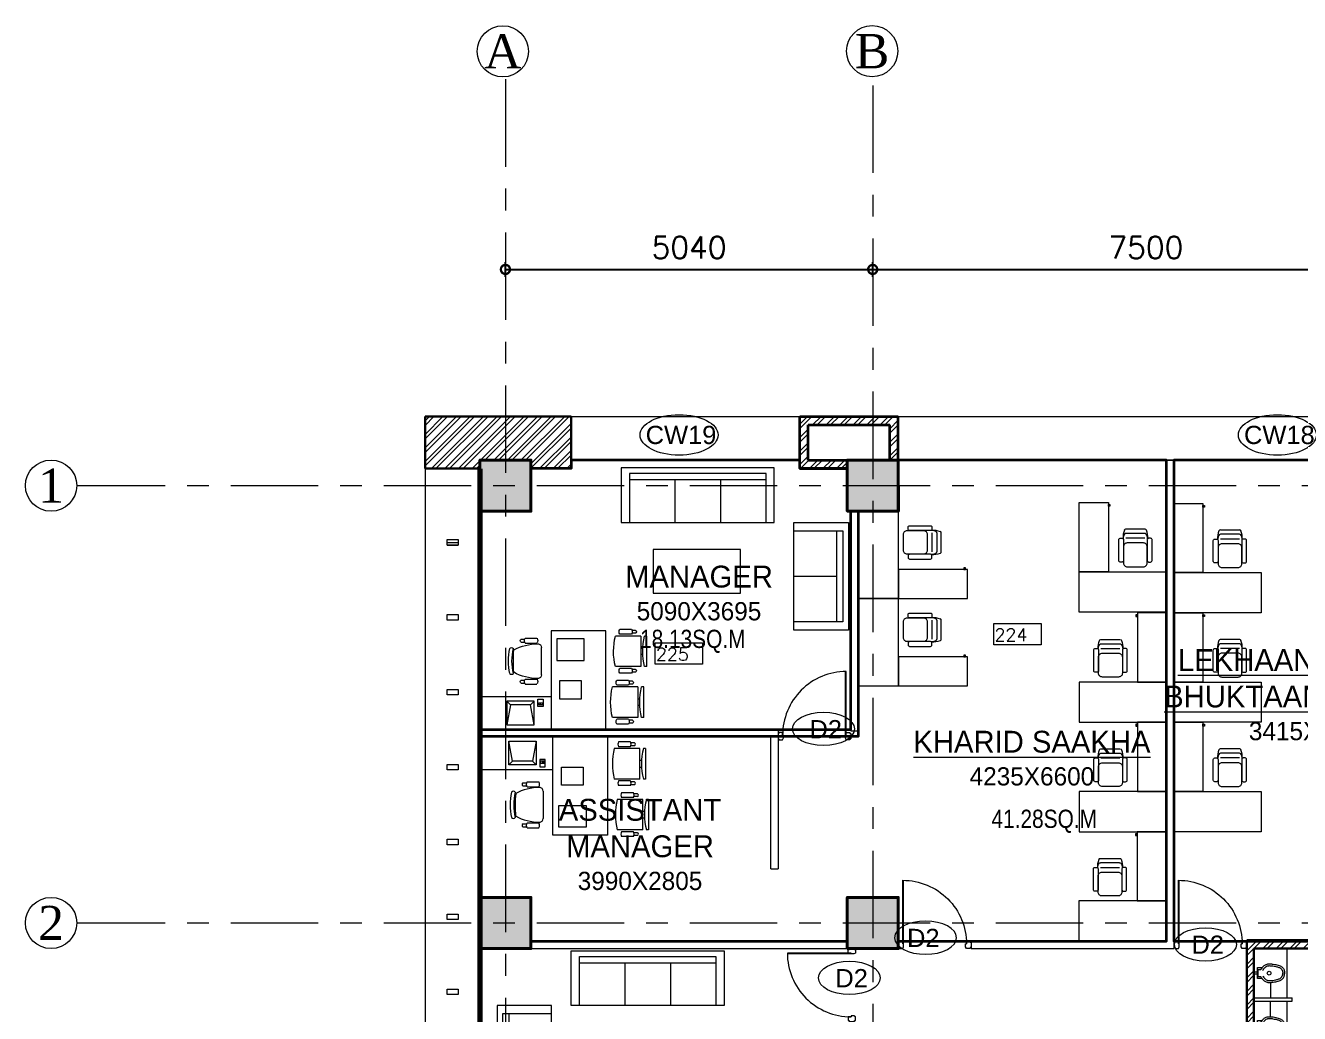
# Model space of a CAD drawing. Header units: millimetres. Extents: x 24487468 to 24959437, y -333213 to 842934.
# Drawn here: x 24709119 to 24726606, y 76459 to 90014 of the extents above; entities that cross this region are included whole.
import ezdxf
from ezdxf.enums import TextEntityAlignment as Align

# ---------------------------------------------------------------- set-up
doc = ezdxf.new("R2010")
doc.units = ezdxf.units.MM
doc.header["$MEASUREMENT"] = 0
doc.header["$PDMODE"] = 3
for name, pattern in [('ACAD_ISO10W100', [18.5, 12, -3, 0.5, -3]), ('BORDERX2', [3.5, 1, -0.5, 1, -0.5, 0, -0.5]), ('Centreline', [21, 12, -3, 3, -3]), ('DASHED2', [0.375, 0.25, -0.125])]:
    doc.linetypes.add(name, pattern=pattern)
doc.layers.get('0').update_dxf_attribs({"lineweight": 5})
for name, color, linetype, lineweight in [('A 0.13 dw', 175, 'Continuous', 5), ('A 0.13furniture', 30, 'Continuous', 0), ('A 0.13parapet partition', 32, 'Continuous', 13), ('AREA', 7, 'Continuous', 5), ('CENLINE', 220, 'ACAD_ISO10W100', 5), ('COLUMN', 12, 'Continuous', 40), ('DIM', 183, 'Continuous', 5), ('FALSE CEILING', 7, 'Continuous', 35), ('Fixture', 181, 'Continuous', 9), ('GRID', 205, 'BORDERX2', 5), ('HACTH', 8, 'Continuous', 0), ('hatch', 9, 'Continuous', 0), ('p1 plan grid lck', 6, 'Continuous', 5), ('room number', 99, 'Continuous', 20), ('text', 7, 'Continuous', 15), ('TEXT ROOM', 3, 'Continuous', 15), ('wall', 53, 'Continuous', 15), ('wall 0', 22, 'Continuous', 35), ('Wall1', 37, 'Continuous', 30), ('WALL2', 4, 'Continuous', 15), ('win shutters', 140, 'Continuous', 25)]:
    doc.layers.add(name, color=color, linetype=linetype, lineweight=lineweight)
doc.layers.add('A-BTEXT', color=57, linetype='Continuous')
doc.styles.add('arial', font='times.ttf')
doc.styles.add('ATTR', font='romans.shx', dxfattribs={"width": 0.8, "height": 0.48})
doc.styles.add('ordinary', font='arial.ttf')
doc.styles.add('ROMANS', font='romans__.ttf')
doc.styles.add('Tahoma', font='technic_.ttf')
doc.dimstyles.new('DIM100', dxfattribs={"dimtxt": 300, "dimasz": 250, "dimexe": 100, "dimexo": 100, "dimgap": 150, "dimtad": 1, "dimdec": 0, "dimrnd": 5, "dimzin": 0, "dimdsep": 46, "dimtxsty": 'ROMANS', "dimblk": 'DOTSMALL', "dimcen": 0.09, "dimclrd": 256, "dimclre": 256, "dimclrt": 7, "dimadec": 0, "dimazin": 0, "dimtfac": 1, "dimtdec": 0, "dimtix": 1, "dimtofl": 0, "dimtmove": 1, "dimatfit": 3, "dimfxl": 100, "dimfxlon": 1, "dimtolj": 1, "dimtzin": 0, "dimarcsym": 0})

# ---------------------------------------------------------------- blocks, each defined once
blk = doc.blocks.new('column 350')
at = {"layer": 'COLUMN', "ltscale": 100}
h = blk.add_hatch(color=256, dxfattribs=at)
h.dxf.hatch_style = 1
h.paths.add_polyline_path([(1327.5, 1037.5), (627.5, 1037.5), (627.5, 337.5), (1327.5, 337.5)])
blk.add_lwpolyline([(627.5, 1037.5), (1327.5, 1037.5), (1327.5, 337.5), (627.5, 337.5)], close=True, dxfattribs=at)
blk = doc.blocks.new('grid letter-flat-4-flat-1')
at = {"layer": 'GRID', "linetype": 'Continuous'}
blk.add_circle((0, 374.75), 281.25, dxfattribs=at)
blk = doc.blocks.new('tt1')
at = {"layer": 'A 0.13furniture'}
for p, q in [((-1136, 904), (-1136, 641)), ((-1078, 902), (-1078, 639)), ((-1012, 901), (-1012, 640))]:
    blk.add_line(p, q, dxfattribs=at)
for points in [[(0, 0), (-552, 0), (-552, 1198), (0, 1198)], [(-552, 0), (-1502, 0), (-1502, 400), (-552, 400)], [(-1450, 400), (-1474, 400), (-1474, 422), (-1450, 422)]]:
    blk.add_lwpolyline(points, close=True, dxfattribs=at)
for points in [[(-993, 934), (-706, 934, 0.414214), (-686, 953), (-686, 979, 0.414214), (-706, 999), (-993, 999, 0.414214), (-1012, 979), (-1012, 953, 0.414214)], [(-673, 934), (-895, 934, 0.414214), (-947, 881), (-947, 660, 0.414214), (-895, 607), (-673, 607, 0.414214), (-621, 660), (-621, 881, 0.414214)], [(-993, 607), (-706, 607, -0.414214), (-686, 588), (-686, 562, -0.414214), (-706, 542), (-993, 542, -0.414214), (-1012, 562), (-1012, 588, -0.414214)]]:
    blk.add_lwpolyline(points, format="xyb", close=True, dxfattribs=at)
for centre, radius, start, end in [((-1117, 904), 19.6, 110.5247, 180), ((-1022, 650), 290, 87.2024, 110.5247), ((-1058, 902), 19.6, 125.6622, 180), ((-1008, 832), 106, 88.5058, 125.6622), ((-1117, 637), 19.6, 180, 249.4753), ((-1022, 891), 290, 249.4753, 272.7976), ((-1058, 639), 19.6, 180, 234.3378), ((-1008, 709), 106, 234.3378, 271.4942)]:
    blk.add_arc(centre, radius, start, end, dxfattribs=at)
blk = doc.blocks.new('Door1000-flat-3')
at = {"layer": 'A 0.13 dw'}
for p, q in [((-38, 0), (-38, -12)), ((38, 0), (-38, 0)), ((-38, -12), (-50, -12)), ((-50, -12), (-50, -63)), ((-50, -63), (-25, -75)), ((-25, -75), (12, -75)), ((12, -75), (12, -63)), ((12, -63), (50, -63)), ((38, -12), (38, 0)), ((50, -12), (38, -12)), ((50, -63), (50, -12)), ((-50, -937), (-25, -925)), ((-50, -988), (-50, -937)), ((-38, -988), (-50, -988)), ((-38, -1000), (-38, -988)), ((38, -1000), (-38, -1000)), ((-25, -925), (12, -925)), ((12, -925), (12, -937)), ((12, -925), (886, -925)), ((12, -937), (50, -937)), ((12, -937), (886, -937)), ((50, -988), (38, -988)), ((38, -988), (38, -1000)), ((50, -937), (50, -988))]:
    blk.add_line(p, q, dxfattribs=at)
blk.add_lwpolyline([(886, -937), (886, -937, 0.414214), (12, -63)], format="xyb", dxfattribs=at)
blk = doc.blocks.new('*U36')
at = {"layer": 'room number'}
blk.add_lwpolyline([(46, 40), (46, 240), (491, 240), (491, 40)], close=True, dxfattribs=at)
at = {"layer": 'room number', "style": 'ROMANS'}
blk.add_attdef('ROOM_NUM', (53, 73), '', height=120, dxfattribs=at)
blk = doc.blocks.new('eg e-flat-1')
at = {"layer": 'Fixture'}
for p, q in [((-349, 195), (-349, -355)), ((851, 195), (851, -355)), ((269, -41), (232, -41)), ((251, -59), (251, -22)), ((851, -355), (-349, -355))]:
    blk.add_line(p, q, dxfattribs=at)
at = {"layer": 'Fixture', "linetype": 'Continuous'}
for points in [[(475, -48, 0.117634), (461, 21, 0.104469), (414, 84, 0.090016), (344, 126, 0.08192), (256, 144, 0.08192), (168, 132, 0.090016), (96, 95, 0.104469), (44, 35, 0.117634), (26, -33, 0.117634), (40, -102, 0.104469), (87, -166, 0.090016), (157, -207, 0.08192), (245, -225, 0.08192), (333, -213, 0.090016), (405, -176, 0.104469), (457, -116, 0.117634)], [(458, -44, 0.118622), (444, 19, 0.104678), (399, 76, 0.089562), (334, 113, 0.081185), (253, 128, 0.081185), (171, 116, 0.089562), (106, 80, 0.104678), (59, 25, 0.118622), (43, -38, 0.118622), (57, -100, 0.104678), (102, -157, 0.089562), (167, -194, 0.081185), (248, -209, 0.081185), (330, -197, 0.089562), (396, -162, 0.104678), (442, -106, 0.118622)], [(387, -42, 0.118283), (377, -1, 0.104607), (348, 37, 0.089718), (305, 61, 0.081436), (252, 70, 0.081436), (198, 62, 0.089718), (155, 39, 0.104607), (124, 2, 0.118283), (114, -39, 0.118283), (124, -80, 0.104607), (153, -118, 0.089718), (196, -142, 0.081436), (249, -152, 0.081436), (303, -143, 0.089718), (346, -120, 0.104607), (377, -83, 0.118283)]]:
    blk.add_lwpolyline(points, format="xyb", close=True, dxfattribs=at)
at = {"layer": 'Fixture'}
for radius in [27.6, 18.4]:
    blk.add_circle((251, -41), radius, dxfattribs=at)
blk = doc.blocks.new('URINAL-flat-2-flat-1')
at = {"layer": 'Fixture'}
for p, q in [((34889, -102468), (34850, -102468)), ((34898, -102606), (34898, -102366)), ((34850, -102492), (34889, -102492))]:
    blk.add_line(p, q, dxfattribs=at)
for points in [[(34803, -102431, 0.015307), (34788, -102408, 0.030235), (34770, -102387, 0.085356), (34740, -102364, 0.063817), (34717, -102355, 0.036492), (34698, -102352, 0.026744), (34678, -102352, 0.018274), (34658, -102353, 0.011125), (34636, -102356, 0.014084), (34600, -102362, 0.025138), (34565, -102370, 0.031939), (34540, -102380, 0.032616), (34523, -102389, 0.107254), (34494, -102415, 0.068619), (34485, -102434, 0.025503), (34482, -102447, 0.015887), (34479, -102459, 0.009468), (34476, -102479)], [(34777, -102444, 0.008503), (34763, -102422, 0.017924), (34752, -102408, 0.030377), (34741, -102396, 0.126288), (34715, -102381, 0.028405), (34706, -102379, 0.02339), (34696, -102377, 0.02717), (34679, -102377, 0.018325), (34660, -102378, 0.011123), (34640, -102380, 0.018446), (34598, -102387, 0.021502), (34573, -102394, 0.022313), (34555, -102400, 0.029677), (34540, -102407, 0.038753), (34528, -102415, 0.155552), (34509, -102442, 0.025477), (34506, -102452, 0.015887), (34504, -102463, 0.009489), (34501, -102482)], [(34803, -102528, -0.015299), (34787, -102551, -0.030229), (34770, -102572, -0.085355), (34740, -102595, -0.063823), (34717, -102604, -0.036496), (34698, -102607, -0.026747), (34678, -102607, -0.018276), (34657, -102606, -0.011126), (34636, -102603, -0.014084), (34600, -102597, -0.025138), (34565, -102589, -0.031939), (34540, -102579, -0.032616), (34523, -102570, -0.107254), (34494, -102543, -0.068619), (34485, -102524, -0.025503), (34482, -102512, -0.015887), (34479, -102499, -0.009468), (34476, -102479)], [(34777, -102515, -0.008503), (34762, -102537, -0.017924), (34752, -102551, -0.030377), (34741, -102563, -0.126288), (34715, -102578, -0.028405), (34706, -102580, -0.02339), (34696, -102582, -0.02717), (34679, -102582, -0.018325), (34660, -102581, -0.011123), (34640, -102579, -0.018446), (34598, -102571, -0.021502), (34573, -102565, -0.022313), (34555, -102559, -0.029677), (34540, -102552, -0.038753), (34528, -102543, -0.155552), (34509, -102516, -0.025477), (34506, -102507, -0.015887), (34504, -102495, -0.009489), (34501, -102476)]]:
    blk.add_lwpolyline(points, format="xyb", dxfattribs=at)
for points in [[(34786, -102405), (34850, -102405), (34850, -102555), (34785, -102555)], [(34803, -102431), (34839, -102431), (34839, -102528), (34803, -102528)]]:
    blk.add_lwpolyline(points, dxfattribs=at)
blk.add_circle((34690, -102479), 25.6, dxfattribs=at)
blk = doc.blocks.new('md1')
at = {"layer": 'A 0.13 dw'}
for p, q in [((-924, 1799), (-936, 1799)), ((-936, 1799), (-936, 1748)), ((-936, 1748), (-911, 1736)), ((-924, 1811), (-924, 1799)), ((-848, 1811), (-924, 1811)), ((-874, 1736), (-874, 1748)), ((-874, 1748), (-836, 1748)), ((-874, 1748), (0, 1748)), ((-848, 1799), (-848, 1811)), ((-836, 1799), (-848, 1799)), ((-836, 1748), (-836, 1799)), ((-911, 1736), (-874, 1736)), ((-874, 1736), (0, 1736)), ((-936, 0), (-911, 12)), ((-936, -51), (-936, 0)), ((-911, 12), (-874, 12)), ((-874, 12), (-874, 0)), ((-874, 12), (0, 12)), ((-874, 0), (-836, 0)), ((-874, 0), (0, 0)), ((-836, 0), (-836, -51)), ((-924, -51), (-936, -51)), ((-924, -63), (-924, -51)), ((-848, -63), (-924, -63)), ((-836, -51), (-848, -51)), ((-848, -51), (-848, -63))]:
    blk.add_line(p, q, dxfattribs=at)
for points in [[(0, 1748), (0, 1748, -0.414214), (-874, 874)], [(0, 0), (0, 0, 0.414214), (-874, 874)]]:
    blk.add_lwpolyline(points, format="xyb", dxfattribs=at)
blk = doc.blocks.new('toiletss')
at = {"ltscale": 100}
h = blk.add_hatch(dxfattribs=at)
h.set_pattern_fill('ANSI32', color=256, scale=350)
h.set_pattern_definition([(45, (24728056.86, 75780.51), (-92.808, 92.808), []), (45, (24728118.73, 75780.51), (-92.808, 92.808), [])])
h.paths.add_polyline_path([(24730644, 77581), (24725470, 77581), (24725470, 73981), (24727398, 73981), (24727398, 74081), (24725570, 74081), (24725570, 77466), (24726920, 77466), (24726920, 75836), (24727035, 75836), (24727035, 77466), (24727546, 77466), (24728514, 77466), (24728514, 77066), (24727785, 77066), (24727785, 76951), (24728399, 76951), (24728399, 75951), (24727785, 75951), (24727785, 75836), (24728399, 75836), (24728399, 73981), (24728629, 73981), (24728629, 75836), (24728779, 75836), (24728779, 75951), (24728629, 75951), (24728629, 77351), (24729529, 77351), (24729529, 75836), (24729644, 75836), (24729644, 77351), (24730544, 77351), (24730544, 75951), (24730394, 75951), (24730394, 75836), (24730544, 75836), (24730544, 74081), (24729629, 74081), (24729629, 73981), (24730644, 73981)])
at = {"layer": 'A 0.13parapet partition', "linetype": 'Continuous', "extrusion": (-7.45024e-07, 7.45024e-07, 1)}
for p, q in [((24725570, 76791, 0), (24726094, 76791, 0)), ((24725570, 76741, 0), (24726094, 76741, 0)), ((24725568, 76066, 0), (24726092, 76066, 0)), ((24725568, 76016, 0), (24726092, 76016, 0)), ((24725570, 75340), (24726094, 75340, 0)), ((24725570, 75290, 0), (24726094, 75290, 0))]:
    blk.add_line(p, q, dxfattribs=at)
at = {"layer": 'A 0.13parapet partition', "linetype": 'Continuous'}
for p, q in [((24726094, 76741, 0), (24726094, 76791, 0)), ((24726092, 76066, 0), (24726092, 76016, 0)), ((24726094, 75340, 0), (24726094, 75290, 0))]:
    blk.add_line(p, q, dxfattribs=at)
at = {"layer": 'Fixture', "extrusion": (-7.45024e-07, 7.45024e-07, 1)}
for p, q in [((24726024, 76791, 0), (24726024, 77466)), ((24725799, 76530, 0), (24725799, 76741, 0)), ((24726024, 76066, 0), (24726024, 76741, 0)), ((24726024, 75341, 0), (24726024, 76016, 0))]:
    blk.add_line(p, q, dxfattribs=at)
at = {"layer": 'Fixture', "extrusion": (-7.45024e-07, -7.45024e-07, 1)}
for p, q in [((24725799, 77000, 0), (24725799, 76790, 0)), ((24725799, 76275, 0), (24725799, 76065, 0)), ((24725799, 75550, 0), (24725799, 75340, 0))]:
    blk.add_line(p, q, dxfattribs=at)
at = {"layer": 'HACTH', "linetype": 'DASHED2', "ltscale": 100}
for p, q in [((24727035, 77466), (24727546, 77066)), ((24727035, 77066), (24727546, 77466)), ((24728186, 77066), (24728514, 77466)), ((24728514, 77066), (24728186, 77466))]:
    blk.add_line(p, q, dxfattribs=at)
for points in [[(24727035, 77466), (24727546, 77466), (24727546, 77066), (24727035, 77066)], [(24728186, 77466), (24728186, 77066), (24728514, 77066), (24728514, 77466)]]:
    blk.add_lwpolyline(points, close=True, dxfattribs=at)
at = {"layer": 'Wall1', "ltscale": 100}
for p, q in [((24725470, 77581), (24725470, 73981)), ((24725470, 77581), (24730644, 77581)), ((24730644, 73981), (24730644, 77581)), ((24725570, 77466), (24725570, 74081)), ((24725570, 77466), (24726920, 77466)), ((24726920, 75836), (24726920, 77466)), ((24727035, 75836), (24727035, 77466)), ((24727035, 77466), (24728514, 77466)), ((24728514, 77466), (24728514, 77066)), ((24728629, 75951), (24728629, 77351)), ((24728629, 77351), (24729529, 77351)), ((24728629, 77351), (24728629, 75951)), ((24729529, 75836), (24729529, 77351)), ((24729644, 75836), (24729644, 77351)), ((24729644, 77351), (24730544, 77351)), ((24730544, 75951), (24730544, 77351)), ((24728514, 77066), (24727035, 77066)), ((24728399, 77066), (24728399, 77066)), ((24728399, 76951), (24728399, 75951)), ((24727035, 75951), (24727035, 75951)), ((24728399, 75951), (24727785, 75951)), ((24727785, 75836), (24727785, 75951)), ((24728629, 75951), (24728779, 75951)), ((24728779, 75836), (24728779, 75951)), ((24730394, 75836), (24730394, 75951)), ((24730394, 75951), (24730544, 75951)), ((24727035, 75836), (24726920, 75836)), ((24728399, 75836), (24727785, 75836)), ((24728399, 75836), (24728399, 73981)), ((24728629, 75836), (24728779, 75836)), ((24728629, 75836), (24728629, 73981)), ((24729529, 75836), (24729644, 75836)), ((24730394, 75836), (24730544, 75836)), ((24730544, 74081), (24730544, 75836)), ((24725470, 73981), (24727398, 73981)), ((24725570, 74081), (24727398, 74081)), ((24727398, 74081), (24727398, 73981)), ((24728399, 73981), (24728629, 73981)), ((24728514, 74081), (24728514, 74081)), ((24728514, 73981), (24728629, 73981)), ((24729629, 74081), (24730544, 74081)), ((24729629, 74081), (24729629, 73981)), ((24729629, 73981), (24730644, 73981))]:
    blk.add_line(p, q, dxfattribs=at)
at = {"layer": 'Wall1'}
for p, q in [((24728399, 76951), (24727035, 76951)), ((24727785, 76951), (24727785, 77066))]:
    blk.add_line(p, q, dxfattribs=at)
at = {"layer": 'A 0.13 dw', "yscale": 0.7499724901504765, "zscale": 0.7499724901504765}
for p, xscale, rotation in [((24727785, 75878), -0.7499724901504765, 270), ((24728779, 75878), 0.7499724901504765, 90), ((24730394, 75878), -0.7499724901504765, 270)]:
    blk.add_blockref('Door1000-flat-3', p, dxfattribs=dict(at, xscale=xscale, rotation=rotation))
at = {"layer": 'A 0.13 dw', "rotation": 90}
blk.add_blockref('Door1000-flat-3', (24727399, 74033), dxfattribs=at)
at = {"layer": 'A 0.13 dw', "xscale": -1, "rotation": 270}
blk.add_blockref('Door1000-flat-3', (24729629, 74033), dxfattribs=at)
at = {"layer": 'Fixture', "extrusion": (-7.45024e-07, 7.45024e-07, 1), "rotation": 180.0000026638957}
for p in [(24760468, -25352, -18), (24760468, -26077, -18), (24760468, -26802, -18)]:
    blk.add_blockref('URINAL-flat-2-flat-1', p, dxfattribs=at)
at = {"layer": 'wall', "rotation": 270}
blk.add_blockref('eg e-flat-1', (24730349, 74941), dxfattribs=at)
at = {"layer": 'wall', "xscale": -1, "rotation": 180}
blk.add_blockref('eg e-flat-1', (24726548, 74275), dxfattribs=at)
at = {"layer": 'WALL2', "xscale": -0.4001994771859112, "yscale": 0.4001994771859112, "zscale": 0.4001994771859112, "rotation": 90}
blk.add_blockref('md1', (24727760, 76655), dxfattribs=at)
blk = doc.blocks.new('Production Armchair 1-flat-3-flat-1')
at = {"layer": 'A 0.13furniture'}
for p, q in [((175, 302), (224, 302)), ((175, 262), (225, 262)), ((231, 315), (393, 315)), ((231, 250), (393, 250)), ((454, 189), (454, -188)), ((175, -261), (225, -261)), ((175, -300), (224, -300)), ((231, -248), (393, -248)), ((231, -313), (393, -313))]:
    blk.add_line(p, q, dxfattribs=at)
for centre, radius, start, end in [((44, 156), 30.3, 34.2916, 145.7084), ((402, -433), 672, 89.8784, 119.0931), ((185, 282), 21.8, 114.8953, 245.3358), ((284, 282), 62.8, 148.9511, 211.0489), ((340, 282), 62.8, 328.9511, 31.0489), ((405, 190), 48.9, 359.252, 92.1864), ((804, 0), 804, 167.6021, 192.3979), ((854, 0), 804, 167.6021, 192.3979), ((1965, 0), 1896, 175.3453, 184.606), ((44, -156), 30.3, 214.2902, 325.7098), ((402, 435), 672, 240.894, 270.1219), ((185, -280), 21.8, 114.6645, 245.1044), ((284, -281), 62.8, 148.9511, 211.0489), ((340, -281), 62.8, 328.9511, 31.0489), ((405, -188), 48.9, 267.8132, 0.748)]:
    blk.add_arc(centre, radius, start, end, dxfattribs=at)
at = {"layer": 'A 0.13furniture', "style": 'ATTR', "text_generation_flag": 4, "width": 0.8, "flags": 9}
blk.add_attdef('ESTCODE', (0, 0), '', height=0.126, rotation=270, dxfattribs=at)
blk = doc.blocks.new('Executive Armchair 1-flat-5-flat-1')
at = {"layer": 'A 0.13furniture'}
for p, q in [((-80.00175, 209.8875), (-430.05475, 209.8875)), ((-207.9205, 299.7425), (-369.9195, 299.7425)), ((-207.9205, 234.94), (-369.9195, 234.94)), ((-152.609, 286.8125), (-201.71775, 286.7925)), ((-152.68875, 247.275), (-200.6105, 247.28)), ((-80.00175, -209.89), (-80.00175, 209.8875)), ((0, 210), (-30.0025, 210)), ((0, 210), (0, -210)), ((-53.85975, 45), (-80.00175, 45)), ((-80.00175, -45), (-53.8405, -45)), ((-80.00175, -209.89), (-430.001, -209.89)), ((-207.9205, -234.9425), (-369.9195, -234.9425)), ((-207.9205, -299.745), (-369.9195, -299.745)), ((-152.609, -286.815), (-201.71775, -286.795)), ((-152.68875, -247.2775), (-200.6105, -247.2825)), ((0, -210), (-30.0025, -210))]:
    blk.add_line(p, q, dxfattribs=at)
for centre, radius, start, end in [((439.44675, 0.11), 894.44925, 166.435999999, 193.5788), ((-316.09875, 267.3425), 62.82115, 148.951400001, 211.048700002), ((-261.74125, 267.3425), 62.82123, 328.951400001, 31.04859), ((-161.7745, 267.0625), 21.77348, 294.664000001, 65.104889999), ((839.5795, 0), 894.58, 166.423299999, 193.576700001), ((-316.099, -267.3425), 62.821, 148.951299998, 211.048700002), ((-261.741, -267.3425), 62.821, 328.951299998, 31.04867), ((-161.7745, -267.065), 21.77342, 294.894900003, 65.336150001)]:
    blk.add_arc(centre, radius, start, end, dxfattribs=at)
at = {"layer": 'A 0.13furniture', "style": 'ATTR', "text_generation_flag": 4, "width": 0.8, "flags": 9}
blk.add_attdef('ESTCODE', (0, 0), '', height=0.1199, rotation=90, dxfattribs=at)
blk = doc.blocks.new('Executive Armchair 1-flat-6-flat-1')
at = {"layer": 'A 0.13furniture'}
for p, q in [((-80.00175, 209.8875), (-430.05475, 209.8875)), ((-207.9205, 299.7425), (-369.9195, 299.7425)), ((-207.9205, 234.94), (-369.9195, 234.94)), ((-152.609, 286.8125), (-201.71775, 286.7925)), ((-152.68875, 247.275), (-200.6105, 247.28)), ((-80.00175, -209.89), (-80.00175, 209.8875)), ((0, 210), (-30.0025, 210)), ((0, 210), (0, -210)), ((-53.85975, 45), (-80.00175, 45)), ((-80.00175, -45), (-53.8405, -45)), ((-80.00175, -209.89), (-430.001, -209.89)), ((-207.9205, -234.9425), (-369.9195, -234.9425)), ((-207.9205, -299.745), (-369.9195, -299.745)), ((-152.609, -286.815), (-201.71775, -286.795)), ((-152.68875, -247.2775), (-200.6105, -247.2825)), ((0, -210), (-30.0025, -210))]:
    blk.add_line(p, q, dxfattribs=at)
for centre, radius, start, end in [((439.44675, 0.11), 894.44925, 166.435999999, 193.5788), ((-316.09875, 267.3425), 62.82115, 148.951400001, 211.048700002), ((-261.74125, 267.3425), 62.82123, 328.951400001, 31.04859), ((-161.7745, 267.0625), 21.77348, 294.664000001, 65.104889999), ((839.5795, 0), 894.58, 166.423299999, 193.576700001), ((-316.099, -267.3425), 62.821, 148.951299998, 211.048700002), ((-261.741, -267.3425), 62.821, 328.951299998, 31.04867), ((-161.7745, -267.065), 21.77342, 294.894900003, 65.336150001)]:
    blk.add_arc(centre, radius, start, end, dxfattribs=at)
at = {"layer": 'A 0.13furniture', "style": 'ATTR', "text_generation_flag": 4, "width": 0.8, "flags": 9}
blk.add_attdef('ESTCODE', (0, 0), '', height=0.1199, rotation=90, dxfattribs=at)
blk = doc.blocks.new('ASD-flat-1-flat-1')
at = {"layer": 'A 0.13furniture'}
for p, q in [((552383, -73628), (551383, -73628)), ((551383, -73628), (551383, -74078)), ((551777, -74017), (551777, -73692)), ((551827, -73967), (551777, -73692)), ((551777, -73692), (552152, -73692)), ((552152, -73692), (552102, -73967)), ((552152, -73692), (552152, -74017)), ((551777, -74017), (551827, -73967)), ((552102, -73967), (551827, -73967)), ((552102, -73967), (552152, -74017)), ((552202, -73942), (552202, -74042)), ((552277, -73942), (552202, -73942)), ((552214, -73967), (552214, -73992)), ((552264, -73967), (552214, -73967)), ((552239, -73967), (552239, -73992)), ((552264, -73992), (552264, -73967)), ((552277, -74042), (552277, -73942)), ((551383, -74078), (552383, -74078)), ((552152, -74017), (551777, -74017)), ((552202, -74042), (552277, -74042)), ((552214, -73992), (552264, -73992))]:
    blk.add_line(p, q, dxfattribs=at)
for points in [[(553133, -73628), (553133, -74978), (552383, -74978), (552383, -73628)], [(552801, -74296), (552501, -74296), (552501, -74046), (552801, -74046)], [(552839, -74871), (552464, -74871), (552464, -74571), (552839, -74571)]]:
    blk.add_lwpolyline(points, close=True, dxfattribs=at)
for name, p in [('Executive Armchair 1-flat-6-flat-1', (553655, -74001)), ('Production Armchair 1-flat-3-flat-1', (551797, -74565)), ('Executive Armchair 1-flat-5-flat-1', (553696, -74699))]:
    blk.add_blockref(name, p, dxfattribs=at)
at = {"layer": 'A 0.13furniture', "style": 'ATTR', "width": 0.8, "flags": 9}
blk.add_attdef('ESTCODE', (551777, -73692), '', height=0.00147, dxfattribs=at)
blk = doc.blocks.new('s11')
at = {"layer": 'A 0.13furniture'}
for p, q in [((-1363, 675), (-1363, 0)), ((-113, 675), (-1363, 675)), ((-1363, 587), (-1363, 0)), ((-113, 587), (-1363, 587)), ((-738, 587), (-738, 0)), ((-113, 0), (-113, 675))]:
    blk.add_line(p, q, dxfattribs=at)
blk.add_lwpolyline([(0, 0), (0, 750), (-1475, 750), (-1475, 0)], close=True, dxfattribs=at)
at = {"layer": 'A 0.13furniture', "style": 'ATTR', "text_generation_flag": 4, "width": 0.8, "flags": 9}
blk.add_attdef('ESTCODE', (0, 750), '', height=0.42, rotation=180, dxfattribs=at)
blk = doc.blocks.new("84'' Sofa-flat-3-flat-1")
at = {"layer": 'A 0.13furniture'}
for p, q in [((-1987.5, -75), (-1987.5, -749.999925)), ((-112.5, -75), (-1987.5, -75)), ((-112.5, -162.5), (-1987.5, -162.5)), ((-1362.5, -162.5), (-1362.5, -749.999925)), ((-737.5, -162.5), (-737.5, -749.999925)), ((-112.5, -749.999925), (-112.5, -75))]:
    blk.add_line(p, q, dxfattribs=at)
blk.add_lwpolyline([(0, -749.999925), (0, 0), (-2100, 0), (-2100, -749.999925)], close=True, dxfattribs=at)
at = {"layer": 'A 0.13furniture', "style": 'ATTR', "text_generation_flag": 4, "width": 0.8, "flags": 9}
blk.add_attdef('ESTCODE', (0, 0), '', height=0.42, rotation=180, dxfattribs=at)
blk = doc.blocks.new('_DotSmall')
at = {"color": 0, "linetype": 'ByBlock', "const_width": 0.5}
blk.add_lwpolyline([(-0.0625, 0, 1), (0.0625, 0, 1)], format="xyb", close=True, dxfattribs=at)
blk = doc.blocks.new('*D54')
at = {"layer": 'Defpoints', "color": 0, "ltscale": 100, "transparency": 16777216}
for p in [(24720748, 86667), (24715707, 84051), (24720748, 84051)]:
    blk.add_point(p, dxfattribs=at)
at = {"layer": 'DIM', "lineweight": -2, "ltscale": 100, "transparency": 16777216}
for p, q in [((24715707, 86567), (24715707, 86767)), ((24720748, 86567), (24720748, 86767)), ((24715707, 86667), (24720748, 86667))]:
    blk.add_line(p, q, dxfattribs=at)
at = {"layer": 'DIM', "lineweight": -2, "ltscale": 100, "transparency": 16777216, "xscale": 250, "yscale": 250, "zscale": 250, "rotation": 180}
blk.add_blockref('_DotSmall', (24715707, 86667), dxfattribs=at)
at = {"layer": 'DIM', "lineweight": -2, "ltscale": 100, "transparency": 16777216, "xscale": 250, "yscale": 250, "zscale": 250}
blk.add_blockref('_DotSmall', (24720748, 86667), dxfattribs=at)
at = {"layer": 'DIM', "color": 7, "ltscale": 100, "transparency": 16777216, "insert": (24718228, 86968), "char_height": 300, "attachment_point": 5, "style": 'ROMANS'}
blk.add_mtext('\\A1;5040', dxfattribs=at)
blk = doc.blocks.new('*D55')
at = {"layer": 'Defpoints', "color": 0, "ltscale": 100, "transparency": 16777216}
for p in [(24728248, 86667), (24720748, 84051), (24728248, 84051)]:
    blk.add_point(p, dxfattribs=at)
at = {"layer": 'DIM', "lineweight": -2, "ltscale": 100, "transparency": 16777216}
for p, q in [((24720748, 86567), (24720748, 86767)), ((24728248, 86567), (24728248, 86767)), ((24720748, 86667), (24728248, 86667))]:
    blk.add_line(p, q, dxfattribs=at)
at = {"layer": 'DIM', "lineweight": -2, "ltscale": 100, "transparency": 16777216, "xscale": 250, "yscale": 250, "zscale": 250, "rotation": 180}
blk.add_blockref('_DotSmall', (24720748, 86667), dxfattribs=at)
at = {"layer": 'DIM', "lineweight": -2, "ltscale": 100, "transparency": 16777216, "xscale": 250, "yscale": 250, "zscale": 250}
blk.add_blockref('_DotSmall', (24728248, 86667), dxfattribs=at)
at = {"layer": 'DIM', "color": 7, "ltscale": 100, "transparency": 16777216, "insert": (24724498, 86968), "char_height": 300, "attachment_point": 5, "style": 'ROMANS'}
blk.add_mtext('\\A1;7500', dxfattribs=at)

msp = doc.modelspace()

# ---------------------------------------------------------------- hatches: boundary and pattern name
at = {"layer": 'hatch', "ltscale": 100}
h = msp.add_hatch(dxfattribs=at)
h.set_pattern_fill('ANSI32', color=256, scale=350)
h.set_pattern_definition([(45, (24715605.87, 84293.15), (-92.808, 92.808), []), (45, (24715667.74, 84293.15), (-92.808, 92.808), [])])
h.paths.add_polyline_path([(24716608.4, 84650.5), (24714603.4, 84650.8), (24714603.4, 83935.5), (24715355.7, 83935.5), (24715355.7, 84050.5), (24716057.3, 84050.5), (24716057.3, 83935.5), (24716608.4, 83935.5)])
h = msp.add_hatch(dxfattribs=at)
h.set_pattern_fill('ANSI32', color=256, scale=350)
h.set_pattern_definition([(45, (24720423.23, 84293.04), (-92.808, 92.808), []), (45, (24720485.1, 84293.04), (-92.808, 92.808), [])])
h.paths.add_polyline_path([(24721098.2, 84650.6), (24719748.2, 84650.6), (24719748.2, 83935.5), (24720398.2, 83935.5), (24720398.2, 84050.5), (24719863.2, 84050.5), (24719863.2, 84535.6), (24720983.2, 84535.6), (24720983.2, 84050.5), (24721098.2, 84050.5)])

# ---------------------------------------------------------------- linework, layer by layer
at = {"layer": 'A 0.13furniture'}
msp.add_lwpolyline([(24717735, 82223.6), (24718935, 82223.6), (24718935, 82823.6), (24717735, 82823.6)], close=True, dxfattribs=at)
at = {"layer": 'FALSE CEILING', "ltscale": 100}
for points in [[(24715358, 80257.3), (24715358, 78050.5), (24716056.8, 78050.5), (24716056.8, 77450.5), (24720397.7, 77450.5), (24720397.7, 78050.5), (24721097.7, 78050.5), (24721097.8, 77450.4), (24724781.2, 77450.4), (24724781.2, 84050.5), (24721098.2, 84050.5), (24721100, 83350.5), (24720548.3, 83350.5), (24720548.3, 80336.6), (24720548.3, 80257.3), (24715358.3, 80257.3), (24715356.8, 78050.5)], [(24720398.2, 83935.5), (24719748.2, 83935.5), (24719748.2, 84050.5), (24716608.4, 84050.6), (24716608.4, 83935.5), (24716057.3, 83935.5), (24716057.3, 83350.5), (24715358.3, 83350.5), (24715358.3, 80357.3), (24720448.3, 80357.3), (24720448.3, 83350.5), (24720398.2, 83350.5)], [(24732599.7, 80116.1), (24728497.8, 80116.1), (24728497.8, 83340.2), (24727898.2, 83340.2), (24727898.2, 84050.5), (24724881.2, 84050.4), (24724881.2, 77450.5), (24727897.7, 77450.5), (24727897.7, 78050.5), (24728597.7, 78050.5), (24728597.7, 77450.5), (24731055, 77450.5), (24731055, 77450.5), (24732599.7, 77450.5), (24732599.7, 80116.1)]]:
    msp.add_lwpolyline(points, close=True, dxfattribs=at)
at = {"layer": 'p1 plan grid lck', "linetype": 'Centreline', "ltscale": 100}
for p, q in [((24715706.8, 89276), (24715706.8, 42429)), ((24720747.7, 89191), (24720747.7, 42344)), ((24709837.4, 83700.5), (24762027.1, 83700.5)), ((24709837.4, 77700.5), (24762027.1, 77700.5))]:
    msp.add_line(p, q, dxfattribs=at)
at = {"layer": 'text', "ltscale": 100}
for centre, major_axis, ratio in [((24718090.5, 84396.2), (-535.1, 0), 0.5199659), ((24726303.2, 84396.2), (-535.1, 0), 0.5199659), ((24720072, 80362.7), (-424.8, 0), 0.5372842), ((24725315, 77406.7), (-424.8, 0), 0.5372842), ((24720427.3, 76946.6), (-424.8, 0), 0.5372842)]:
    msp.add_ellipse(centre, major_axis=major_axis, ratio=ratio, dxfattribs=at)
at = {"layer": 'text', "ltscale": 100, "extrusion": (0, 0, -1)}
msp.add_ellipse((24721473.9, 77499), major_axis=(424.8, 0), ratio=0.5372842, dxfattribs=at)
at = {"layer": 'wall', "ltscale": 100}
for p, q in [((24716608.4, 84650.6), (24741598.2, 84650.6)), ((24714603.4, 83935.5), (24714603.4, 65465.5)), ((24714908.2, 82960.1), (24715058.2, 82960.1)), ((24714908.2, 82922.6), (24715058.2, 82922.6)), ((24714908.2, 82885.1), (24715058.2, 82885.1))]:
    msp.add_line(p, q, dxfattribs=at)
for points in [[(24714908.2, 82960.1), (24715058.2, 82960.1), (24715058.2, 82885.1), (24714908.2, 82885.1)], [(24714908.1, 81932.3), (24715058.1, 81932.3), (24715058.1, 81857.3), (24714908.1, 81857.3)], [(24714908, 80904.6), (24715058, 80904.6), (24715058, 80829.5), (24714908, 80829.5)], [(24714908, 79876.8), (24715057.9, 79876.8), (24715057.9, 79801.8), (24714908, 79801.8)], [(24714907.9, 78849), (24715057.9, 78849), (24715057.9, 78774), (24714907.9, 78774)], [(24714907.8, 77821.2), (24715057.8, 77821.2), (24715057.8, 77746.2), (24714907.8, 77746.2)], [(24714907.8, 77821.2), (24715057.8, 77821.2), (24715057.8, 77746.2), (24714907.8, 77746.2)], [(24714907.7, 76793.4), (24715057.7, 76793.4), (24715057.7, 76718.4), (24714907.7, 76718.4)]]:
    msp.add_lwpolyline(points, close=True, dxfattribs=at)
at = {"layer": 'wall 0', "ltscale": 100}
for p, q in [((24719748.2, 84650.6), (24721098.2, 84650.6)), ((24719748.2, 83935.5), (24719748.2, 84650.6)), ((24721098.2, 84050.5), (24721098.2, 84650.6)), ((24719863.2, 84535.6), (24720983.2, 84535.6)), ((24719863.2, 84050.5), (24719863.2, 84535.6)), ((24720983.2, 84050.5), (24720983.2, 84535.6)), ((24719863.2, 84050.5), (24720398.2, 84050.5)), ((24719748.2, 83935.5), (24720398.2, 83935.5))]:
    msp.add_line(p, q, dxfattribs=at)
at = {"layer": 'Wall1', "ltscale": 100}
for p, q in [((24714603.4, 84650.8), (24716608.4, 84650.5)), ((24714603.4, 83935.5), (24714603.4, 84650.8)), ((24716608.4, 83935.5), (24716608.4, 84650.5)), ((24716608.4, 83950.5), (24716608.4, 84550.2)), ((24715355.7, 65450.6), (24715355.7, 84050.5)), ((24715357.3, 83935.5), (24714603.4, 83935.5)), ((24716608.4, 83935.5), (24716057.3, 83935.5))]:
    msp.add_line(p, q, dxfattribs=at)
at = {"layer": 'WALL2', "ltscale": 100}
for p, q in [((24724781.2, 84050.5), (24724781.2, 77450.5)), ((24724881.2, 84050.5), (24724881.2, 77350.5)), ((24720448.3, 83350.5), (24720448.3, 80336.6)), ((24720548.3, 83350.5), (24720548.3, 80336.6)), ((24715332.9, 80357.3), (24719448.2, 80357.3)), ((24719448.2, 80357.3), (24719448.2, 78444.8)), ((24720448.2, 80336.6), (24720548.2, 80336.6)), ((24715332.9, 80257.3), (24719348.2, 80257.3)), ((24719348.1, 78444.8), (24719348.2, 80257.3)), ((24719348.1, 78444.8), (24719448.2, 78444.8)), ((24716056.8, 77450.5), (24720397.7, 77450.5)), ((24716056.8, 77350.5), (24720397.7, 77350.5)), ((24722097.4, 77450.5), (24724781.2, 77450.5)), ((24722097.4, 77450.5), (24722097.4, 77350.5)), ((24722097.4, 77350.5), (24724881.2, 77350.5)), ((24725881.2, 77450.5), (24725881.3, 77350.5))]:
    msp.add_line(p, q, dxfattribs=at)
at = {"layer": 'win shutters', "ltscale": 100}
for points, const_width in [([(24715358.3, 83935.5), (24715356.7, 65465.5)], 75), ([(24719748.2, 84050.5), (24716608.4, 84050.5)], 25), ([(24741598.2, 84050.5), (24721098.2, 84050.5)], 25), ([(24741598.2, 84050.5), (24721098.2, 84050.5)], 25)]:
    msp.add_lwpolyline(points, dxfattribs=dict(at, const_width=const_width))

# ---------------------------------------------------------------- block references
msp.add_blockref('toiletss', (411.3, -115))
at = {"layer": 'A 0.13 dw'}
for p, rotation in [((24719448.2, 80264.2), 90.00000000000001), ((24720462.2, 76350.5), 180)]:
    msp.add_blockref('Door1000-flat-3', p, dxfattribs=dict(at, rotation=rotation))
at = {"layer": 'A 0.13 dw', "xscale": -1, "rotation": 270}
for p in [(24722097.7, 77400.5), (24725881.2, 77400.5)]:
    msp.add_blockref('Door1000-flat-3', p, dxfattribs=at)
at = {"layer": 'A 0.13furniture'}
msp.add_blockref("84'' Sofa-flat-3-flat-1", (24719396.3, 83943.6), dxfattribs=at)
at = {"layer": 'A 0.13furniture', "xscale": -1}
for name, p, rotation in [('s11', (24719664.6, 83193.6), 270), ('ASD-flat-1-flat-1', (24163949.9, 6728.8), 179.9999999813612)]:
    msp.add_blockref(name, p, dxfattribs=dict(at, rotation=rotation))
at = {"layer": 'A 0.13furniture'}
for name, p, rotation in [('ASD-flat-1-flat-1', (24163975.1, 153885.7), 1.863876989433416e-08), ('s11', (24716341.3, 76567), 89.99999999999999)]:
    msp.add_blockref(name, p, dxfattribs=dict(at, rotation=rotation))
at = {"layer": 'A 0.13furniture', "xscale": -1}
msp.add_blockref("84'' Sofa-flat-3-flat-1", (24716609.5, 77317), dxfattribs=at)
at = {"layer": 'CENLINE'}
ref = msp.add_blockref('grid letter-flat-4-flat-1', (24715671.7, 89190.6), dxfattribs=dict(at, xscale=1.25, yscale=1.25, zscale=25.4))
ref.add_attrib('GRID_LETTER', 'A', dxfattribs={"layer": 'A-BTEXT', "linetype": 'Continuous', "height": 468.7, "style": 'arial'}).set_placement((24715671.7, 89659.3), align=Align.MIDDLE_CENTER)
ref = msp.add_blockref('grid letter-flat-4-flat-1', (24720740.2, 89193.7), dxfattribs=dict(at, xscale=1.25, yscale=1.25, zscale=25.4))
ref.add_attrib('GRID_LETTER', 'B', dxfattribs={"layer": 'A-BTEXT', "linetype": 'Continuous', "height": 468.7, "style": 'arial'}).set_placement((24720740.2, 89662.5), align=Align.MIDDLE_CENTER)
ref = msp.add_blockref('grid letter-flat-4-flat-1', (24720740.2, 89193.7), dxfattribs=dict(at, xscale=1.25, yscale=1.25, zscale=25.4))
ref.add_attrib('GRID_LETTER', 'B', dxfattribs={"layer": 'A-BTEXT', "linetype": 'Continuous', "height": 468.7, "style": 'arial'}).set_placement((24720740.2, 89662.5), align=Align.MIDDLE_CENTER)
ref = msp.add_blockref('grid letter-flat-4-flat-1', (24709470.6, 83232.4), dxfattribs=dict(at, xscale=1.25, yscale=1.25, zscale=25.4))
ref.add_attrib('GRID_LETTER', '1', dxfattribs={"layer": 'A-BTEXT', "linetype": 'Continuous', "height": 468.7, "style": 'arial'}).set_placement((24709470.6, 83701.1), align=Align.MIDDLE_CENTER)
ref = msp.add_blockref('grid letter-flat-4-flat-1', (24709470.6, 77232.4), dxfattribs=dict(at, xscale=1.25, yscale=1.25, zscale=25.4))
ref.add_attrib('GRID_LETTER', '2', dxfattribs={"layer": 'A-BTEXT', "linetype": 'Continuous', "height": 468.7, "style": 'arial'}).set_placement((24709470.6, 77701.1), align=Align.MIDDLE_CENTER)
at = {"layer": 'COLUMN', "rotation": 89.99999999994951}
for p in [(24716394.8, 82723), (24721435.7, 82723), (24716394.3, 76723), (24721435.2, 76723)]:
    msp.add_blockref('column 350', p, dxfattribs=at)
at = {"layer": 'room number', "xscale": 1.456692913385827, "yscale": 1.456692913385827, "zscale": 0.984251968503937}
for p, values in [((24722343.1, 81460.2), {'ROOM_NUM': '224'}), ((24717696.5, 81193.5), {'ROOM_NUM': '225'})]:
    msp.add_blockref('*U36', p, dxfattribs=at).add_auto_attribs(values)
at = {"layer": 'WALL2', "rotation": 270}
for p in [(24723582.7, 81967), (24724881.2, 81955.9), (24724881.2, 80454.1), (24724881.2, 78952.3)]:
    msp.add_blockref('tt1', p, dxfattribs=at)
at = {"layer": 'WALL2', "xscale": -1}
for p in [(24720548.3, 82152), (24720548.3, 80953.5)]:
    msp.add_blockref('tt1', p, dxfattribs=at)
at = {"layer": 'WALL2', "xscale": -1, "rotation": 90}
for p in [(24724782.1, 80454.1), (24724782.1, 78952.3), (24724775.8, 77450.5)]:
    msp.add_blockref('tt1', p, dxfattribs=at)

# ---------------------------------------------------------------- texts
at = {"layer": 'AREA', "char_height": 250, "attachment_point": 1, "style": 'Tahoma'}
for s, insert, width in [('18.13SQ.M', (24717553.8, 81723.8), 2290.678), ('41.28SQ.M', (24722378.1, 79255), 849.668)]:
    msp.add_mtext(s, dxfattribs=dict(at, insert=insert, width=width))
at = {"layer": 'text', "ltscale": 100, "char_height": 250, "width": 373.513, "attachment_point": 1, "style": 'ordinary'}
for s, insert in [('CW19', (24717631.9, 84521.3)), ('CW18', (24725844.6, 84521.3))]:
    msp.add_mtext(s, dxfattribs=dict(at, insert=insert))
at = {"layer": 'text', "ltscale": 100, "char_height": 200, "style": 'ordinary'}
for insert, attachment_point in [((24719880.1, 80484.3), 1), ((24721665.8, 77620.6), 3), ((24725123.2, 77528.3), 1), ((24720235.4, 77068.3), 1)]:
    msp.add_mtext_dynamic_manual_height_columns('{\\H1.25x;D2}', width=373.513, gutter_width=15, heights=[0], dxfattribs=dict(at, insert=insert, attachment_point=attachment_point))
at = {"layer": 'TEXT ROOM', "char_height": 300, "attachment_point": 5, "style": 'arial'}
for s, insert, width in [('\\pt3300;{\\fNirmala UI|b0|i0|c0|p34;\\PMANAGER\\P\\H0.83333x;5090X3695}', (24718363.8, 82476.1), 4212.597), ('{\\fNirmala UI|b0|i0|c0|p34;\\LLEKHAANKAN AND\\fPreeti|b0|i0|c0|p2; \\P\\fNirmala UI|b0|i0|c0|p34;BHUKTAANI SAAKHA\\l\\P\\H0.83333x;3415X6600}', (24726766, 80831.5), 6262.295), ('{\\fNirmala UI|b0|i0|c0|p34;\\LKHARID\\fPreeti|b0|i0|c0|p2; \\fNirmala UI|b0|i0|c0|p34;SAAKHA\\l\\P\\H0.83333x;4235X6600}', (24722933.4, 79960.6), 3727.456), ('\\pt3300;{\\fNirmala UI|b0|i0|c0|p34;\\PASSISTANT \\PMANAGER \\P\\H0.83333x;3990X2805}', (24717554.2, 79026.5), 4473.844)]:
    msp.add_mtext(s, dxfattribs=dict(at, insert=insert, width=width))

# ---------------------------------------------------------------- dimensions: what is measured, and where the dimension line sits
at = {"layer": 'DIM', "ltscale": 100}
for base, p1, p2, picture, middle in [((24720748.2, 86667.1), (24715707.3, 84050.5), (24720748.2, 84050.5), '*D54', (24718227.8, 86968.5)), ((24728248.2, 86667.1), (24720748.2, 84050.5), (24728248.2, 84050.5), '*D55', (24724498.2, 86968.5))]:
    dim = msp.add_linear_dim(base=base, p1=p1, p2=p2, dimstyle='DIM100', dxfattribs=at)
    dim.commit()
    dim.dimension.update_dxf_attribs({"geometry": picture, "text_midpoint": middle})

doc.saveas('drawing.dxf')
